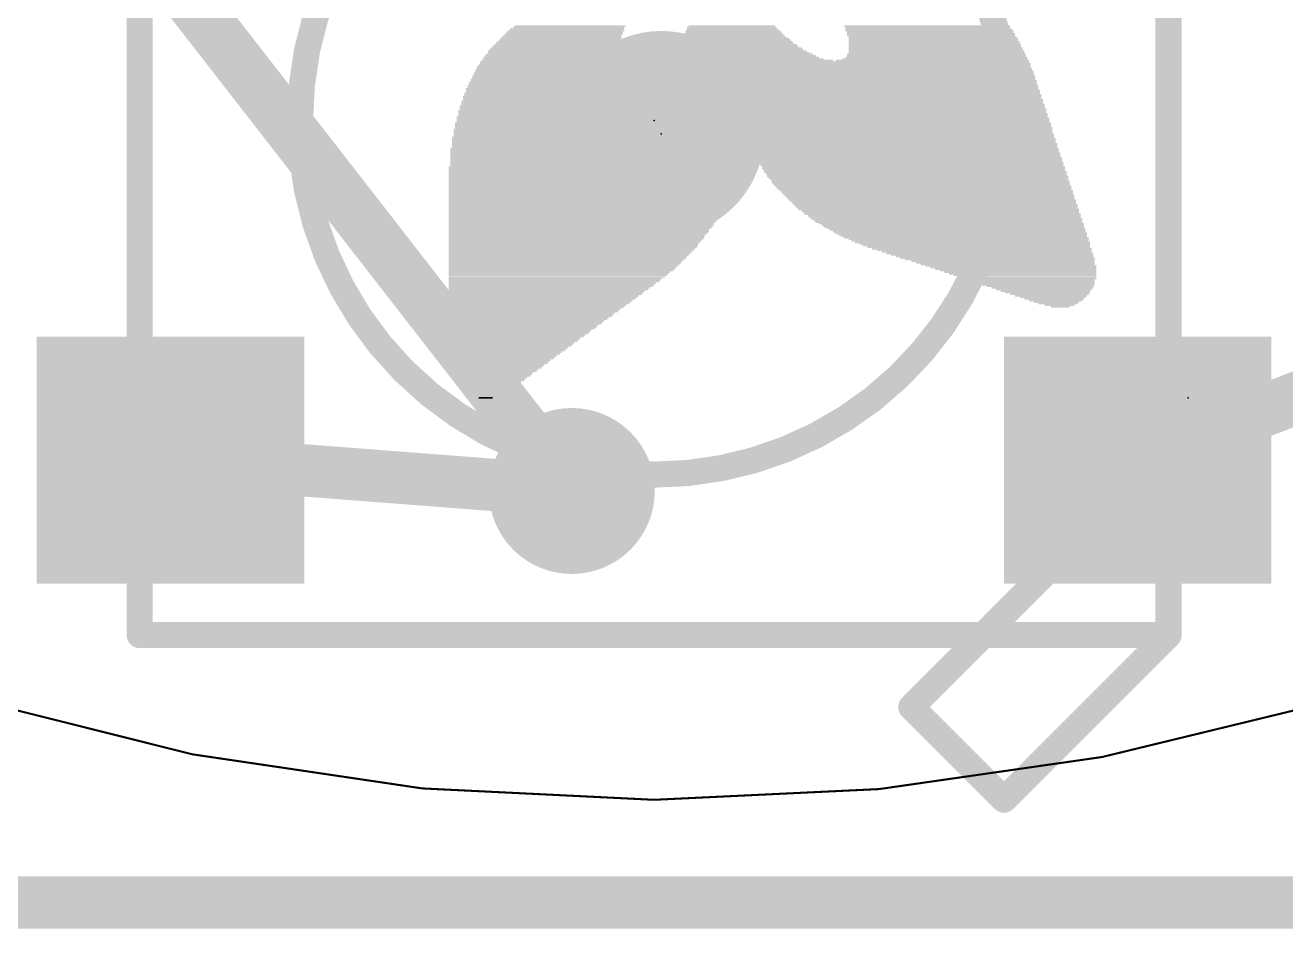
# Model space of a CAD drawing. Extents: x -13.1 to 12.1, y -12.4 to 12.1.
# Drawn here: x -3.06 to 3.07, y -12.13 to -7.74 of the extents above; entities that cross this region are included whole.
import ezdxf

# ---------------------------------------------------------------- set-up
doc = ezdxf.new("R2010")
doc.units = 0
for name, color, linetype in [('1', 12, 'CONTINUOUS'), ('16', 132, 'CONTINUOUS'), ('18', 110, 'CONTINUOUS'), ('20', 53, 'CONTINUOUS'), ('21', 40, 'CONTINUOUS'), ('22', 6, 'CONTINUOUS'), ('23', 53, 'CONTINUOUS'), ('24', 53, 'CONTINUOUS')]:
    doc.layers.add(name, color=color, linetype=linetype)

# ---------------------------------------------------------------- blocks, each defined once
blk = doc.blocks.new('PIE')
at = {"const_width": 0.5}
blk.add_lwpolyline([(0, -0.25, 1), (0, 0.25, 1), (0, -0.25)], format="xyb", dxfattribs=at)
blk = doc.blocks.new('RECT')
blk.add_solid([(-0.5, -0.5), (0.5, -0.5), (-0.5, 0.5), (0.5, 0.5)])
blk = doc.blocks.new('ROUNDV')
at = {"const_width": 0.5}
blk.add_lwpolyline([(0, -0.25, 1), (0, 0.25, 1), (0, -0.25)], format="xyb", dxfattribs=at)

msp = doc.modelspace()

# ---------------------------------------------------------------- linework, layer by layer
at = {"layer": '1', "const_width": 0.254}
for points in [[(2.35, -9.85), (5.119, -8.7677)], [(-2.35, -9.85), (-0.4, -10)], [(-12, -12), (12, -12)]]:
    msp.add_lwpolyline(points, dxfattribs=at)
at = {"layer": '1', "const_width": 0.127}
for points in [[(-2.3451, -9.7867, 1), (-2.3549, -9.9133)], [(2.3269, -9.7909, 1), (2.3731, -9.9091)], [(-0.4049, -10.0633, 1), (-0.3951, -9.9367)]]:
    msp.add_lwpolyline(points, format="xyb", dxfattribs=at)
at = {"layer": '16', "const_width": 0.254}
for points in [[(-0.4, -10), (-5.3, -3.7)], [(-12, -12), (12, -12)]]:
    msp.add_lwpolyline(points, dxfattribs=at)
at = {"layer": '16', "const_width": 0.127}
msp.add_lwpolyline([(-0.4501, -10.039, 1), (-0.3499, -9.961)], format="xyb", dxfattribs=at)
at = {"layer": '20', "const_width": 0.01}
msp.add_lwpolyline([(0, -11.5004, 1), (0, 11.5004, 1), (0, -11.5004)], format="xyb", dxfattribs=at)
at = {"layer": '21', "const_width": 0.127}
for points in [[(-2.5, -10.7), (-2.5, -5.7)], [(2.5, -5.7), (2.5, -9.8)], [(2.5, -9.8), (1.6, -10.7)], [(2.5, -9.8), (2.5, -10.7)], [(1.6, -10.7), (-2.5, -10.7)], [(1.6, -10.7), (1.25, -11.05)], [(2.5, -10.7), (1.6, -10.7)], [(1.7, -11.5), (2.5, -10.7)], [(1.25, -11.05), (1.7, -11.5)]]:
    msp.add_lwpolyline(points, dxfattribs=at)
at = {"layer": '21'}
for points, const_width in [([(0, -9.9205, 1), (0, -6.4795, 1), (0, -9.9205)], 0.127), ([(2.5318, -9.8, 1), (2.4682, -9.8)], 0.0635), ([(2.5225, -9.8225, 1), (2.4775, -9.7775)], 0.0635), ([(2.4682, -9.8, 1), (2.5318, -9.8)], 0.0635), ([(-2.5, -10.6683, 1), (-2.5, -10.7318)], 0.0635), ([(1.5775, -10.6775, 1), (1.6225, -10.7225)], 0.0635), ([(1.6, -10.6683, 1), (1.6, -10.7318)], 0.0635), ([(1.6225, -10.7225, 1), (1.5775, -10.6775)], 0.0635), ([(1.6, -10.7318, 1), (1.6, -10.6683)], 0.0635), ([(2.5225, -10.7225, 1), (2.4775, -10.6775)], 0.0635), ([(2.5, -10.7318, 1), (2.5, -10.6683)], 0.0635), ([(-2.5318, -10.7, 1), (-2.4682, -10.7)], 0.0635), ([(2.4682, -10.7, 1), (2.5318, -10.7)], 0.0635), ([(1.2725, -11.0275, 1), (1.2275, -11.0725)], 0.0635), ([(1.2275, -11.0275, 1), (1.2725, -11.0725)], 0.0635), ([(1.6775, -11.4775, 1), (1.7225, -11.5225)], 0.0635), ([(1.6775, -11.5225, 1), (1.7225, -11.4775)], 0.0635)]:
    msp.add_lwpolyline(points, format="xyb", dxfattribs=dict(at, const_width=const_width))
at = {"layer": '23'}
for p in [(0, -8.2), (0.035, -8.265)]:
    msp.add_point(p, dxfattribs=at)
at = {"layer": '24'}
msp.add_point((2.595, -9.547), dxfattribs=at)

# ---------------------------------------------------------------- block references
at = {"layer": '1'}
msp.add_blockref('PIE', (0.035, -8.265), dxfattribs=at)
at = {"layer": '1', "xscale": 1.3, "yscale": 1.2}
for p in [(-2.35, -9.85), (2.35, -9.85)]:
    msp.add_blockref('RECT', p, dxfattribs=at)
at = {"layer": '18', "xscale": 0.8064, "yscale": 0.8064}
msp.add_blockref('ROUNDV', (-0.4, -10), dxfattribs=at)
msp.add_blockref('ROUNDV', (-0.4, -10), dxfattribs=at)
at = {"layer": '22', "rotation": 180}
for p, xscale, yscale in [((-0.4378, -7.7792), 0.5715, 0.0077), ((-0.434, -7.7715), 0.5639, 0.0076), ((-0.4264, -7.7639), 0.5639, 0.0076), ((-0.4226, -7.7563), 0.5563, 0.0076), ((-0.4149, -7.7487), 0.541, 0.0076), ((-0.4073, -7.7411), 0.541, 0.0077), ((0.3852, -7.7792), 0.48, 0.0077), ((0.3814, -7.7639), 0.4572, 0.0076), ((0.3852, -7.7715), 0.4648, 0.0076), ((0.3775, -7.7487), 0.4343, 0.0076), ((0.3814, -7.7563), 0.442, 0.0076), ((0.3775, -7.7411), 0.4191, 0.0077), ((1.3263, -7.7411), 0.8077, 0.0077), ((1.33, -7.7487), 0.8001, 0.0076), ((1.3338, -7.7563), 0.8077, 0.0076), ((1.3377, -7.7639), 0.8154, 0.0076), ((1.3415, -7.7715), 0.8078, 0.0076), ((1.3453, -7.7792), 0.8154, 0.0077), ((-0.4797, -7.8401), 0.6096, 0.0076), ((-0.4759, -7.8325), 0.602, 0.0076), ((-0.4682, -7.8249), 0.6019, 0.0076), ((-0.4645, -7.8173), 0.5943, 0.0077), ((-0.4607, -7.8096), 0.5867, 0.0076), ((-0.453, -7.802), 0.5868, 0.0076), ((-0.4492, -7.7944), 0.5792, 0.0076), ((-0.4454, -7.7868), 0.5715, 0.0076), ((0.4081, -7.8401), 0.5867, 0.0076), ((0.4081, -7.8325), 0.5715, 0.0076), ((0.4004, -7.8173), 0.541, 0.0077), ((0.4042, -7.8249), 0.5487, 0.0076), ((0.3966, -7.802), 0.5182, 0.0076), ((0.4004, -7.8096), 0.5258, 0.0076), ((0.389, -7.7868), 0.4876, 0.0076), ((0.3929, -7.7944), 0.4953, 0.0076), ((1.3453, -7.7868), 0.8154, 0.0076), ((1.353, -7.7944), 0.8153, 0.0076), ((1.3644, -7.8325), 0.8382, 0.0076), ((1.3644, -7.8401), 0.8382, 0.0076), ((1.3568, -7.802), 0.8229, 0.0076), ((1.3568, -7.8096), 0.8229, 0.0076), ((1.3606, -7.8173), 0.8305, 0.0077), ((1.3606, -7.8249), 0.8305, 0.0076), ((-0.5064, -7.8935), 0.6477, 0.0077), ((-0.5064, -7.9011), 0.6477, 0.0076), ((-0.5026, -7.8858), 0.6401, 0.0076), ((-0.4988, -7.8782), 0.6325, 0.0076), ((-0.4949, -7.863), 0.6248, 0.0076), ((-0.4949, -7.8706), 0.6248, 0.0076), ((-0.4873, -7.8554), 0.6248, 0.0077), ((-0.4835, -7.8477), 0.6172, 0.0076), ((0.4424, -7.8935), 0.7163, 0.0077), ((0.4538, -7.9011), 0.7391, 0.0076), ((0.4385, -7.8858), 0.6934, 0.0076), ((0.4271, -7.8706), 0.6554, 0.0076), ((0.4347, -7.8782), 0.6706, 0.0076), ((0.4157, -7.8554), 0.6172, 0.0077), ((0.4233, -7.863), 0.6324, 0.0076), ((0.4157, -7.8477), 0.602, 0.0076), ((1.3644, -7.9011), 0.8991, 0.0076), ((1.372, -7.8935), 0.8839, 0.0077), ((1.372, -7.8782), 0.8687, 0.0076), ((1.372, -7.8858), 0.8687, 0.0076), ((1.3682, -7.8477), 0.8458, 0.0076), ((1.3682, -7.8554), 0.8458, 0.0077), ((1.372, -7.863), 0.8534, 0.0076), ((1.372, -7.8706), 0.8534, 0.0076), ((-0.5292, -7.9544), 0.6782, 0.0076), ((-0.5292, -7.962), 0.6782, 0.0076), ((-0.5254, -7.9392), 0.6706, 0.0076), ((-0.5254, -7.9468), 0.6706, 0.0076), ((-0.5216, -7.9316), 0.663, 0.0077), ((-0.5178, -7.9163), 0.6553, 0.0076), ((-0.5178, -7.9239), 0.6553, 0.0076), ((-0.514, -7.9087), 0.6477, 0.0076), ((0.9415, -7.962), 1.8059, 0.0076), ((0.9415, -7.9468), 1.7907, 0.0076), ((0.9415, -7.9544), 1.7907, 0.0076), ((0.9415, -7.9392), 1.7755, 0.0076), ((0.9453, -7.9316), 1.7679, 0.0077), ((0.9453, -7.9163), 1.7526, 0.0076), ((0.9491, -7.9239), 1.7602, 0.0076), ((0.4729, -7.9087), 0.7925, 0.0076), ((1.353, -7.9087), 0.9373, 0.0076), ((-0.5407, -8.0154), 0.7163, 0.0076), ((-0.5407, -8.023), 0.7163, 0.0076), ((-0.5369, -8.0077), 0.7087, 0.0077), ((-0.5407, -8.0001), 0.7011, 0.0076), ((-0.5368, -7.9849), 0.6934, 0.0076), ((-0.5368, -7.9925), 0.6934, 0.0076), ((-0.533, -7.9697), 0.6858, 0.0077), ((-0.533, -7.9773), 0.6858, 0.0076), ((0.9186, -8.023), 1.8822, 0.0076), ((0.9224, -8.0154), 1.8746, 0.0076), ((0.9263, -8.0077), 1.8669, 0.0077), ((0.9262, -8.0001), 1.8516, 0.0076), ((0.93, -7.9925), 1.844, 0.0076), ((0.9338, -7.9849), 1.8364, 0.0076), ((0.9338, -7.9773), 1.8212, 0.0076), ((0.9377, -7.9697), 1.8135, 0.0077), ((0.4766, -8.0839), 2.8118, 0.0077), ((0.4805, -8.0763), 2.8041, 0.0076), ((0.4767, -8.0687), 2.7965, 0.0076), ((-0.5407, -8.0458), 0.7467, 0.0077), ((-0.5368, -8.0535), 0.7544, 0.0076), ((-0.5292, -8.0611), 0.7696, 0.0076), ((-0.5407, -8.0306), 0.7315, 0.0076), ((-0.5407, -8.0382), 0.7315, 0.0076), ((0.8919, -8.0611), 1.966, 0.0076), ((0.9034, -8.0535), 1.9431, 0.0076), ((0.9034, -8.0458), 1.9279, 0.0077), ((0.911, -8.0382), 1.9126, 0.0076), ((0.9148, -8.0306), 1.905, 0.0076), ((0.4805, -8.1449), 2.8499, 0.0076), ((0.4767, -8.1297), 2.8423, 0.0076), ((0.4767, -8.1373), 2.8423, 0.0076), ((0.4766, -8.1068), 2.827, 0.0076), ((0.4766, -8.1144), 2.827, 0.0076), ((0.4805, -8.122), 2.8347, 0.0077), ((0.4766, -8.0916), 2.8118, 0.0076), ((0.4804, -8.0992), 2.8194, 0.0076), ((-0.2701, -8.183), 1.3792, 0.0076), ((-0.2701, -8.1906), 1.3792, 0.0076), ((-0.2701, -8.1982), 1.3792, 0.0077), ((-0.2701, -8.2059), 1.3792, 0.0076), ((-0.2663, -8.1678), 1.3716, 0.0076), ((-0.2663, -8.1754), 1.3716, 0.0076), ((0.4767, -8.1525), 2.8575, 0.0076), ((0.4767, -8.1601), 2.8575, 0.0077), ((1.1701, -8.1678), 1.4859, 0.0076), ((1.1701, -8.1754), 1.4859, 0.0076), ((1.1701, -8.183), 1.4859, 0.0076), ((1.1739, -8.1906), 1.4935, 0.0076), ((1.1777, -8.1982), 1.4859, 0.0077), ((1.1777, -8.2059), 1.4859, 0.0076), ((-0.2777, -8.244), 1.3945, 0.0076), ((-0.2777, -8.2516), 1.3945, 0.0076), ((-0.2777, -8.2592), 1.3945, 0.0076), ((-0.2777, -8.2668), 1.3945, 0.0076), ((-0.274, -8.2135), 1.3869, 0.0076), ((-0.274, -8.2211), 1.3869, 0.0076), ((-0.274, -8.2287), 1.3869, 0.0076), ((-0.274, -8.2363), 1.3869, 0.0077), ((1.1815, -8.2135), 1.4935, 0.0076), ((1.1891, -8.2363), 1.4936, 0.0077), ((1.1853, -8.2211), 1.4859, 0.0076), ((1.1853, -8.2287), 1.4859, 0.0076), ((1.1929, -8.244), 1.4859, 0.0076), ((1.1929, -8.2516), 1.4859, 0.0076), ((1.1929, -8.2592), 1.4859, 0.0076), ((1.1967, -8.2668), 1.4935, 0.0076), ((-0.2816, -8.2821), 1.4021, 0.0076), ((-0.2816, -8.2897), 1.4021, 0.0076), ((-0.2816, -8.2973), 1.4021, 0.0076), ((-0.2816, -8.3049), 1.4021, 0.0076), ((-0.2816, -8.3125), 1.4021, 0.0077), ((-0.2816, -8.3202), 1.4021, 0.0076), ((-0.2816, -8.3278), 1.4021, 0.0076), ((-0.2777, -8.2744), 1.3945, 0.0077), ((1.2006, -8.2744), 1.4859, 0.0077), ((1.2006, -8.2821), 1.4859, 0.0076), ((1.2044, -8.2897), 1.4935, 0.0076), ((1.2082, -8.2973), 1.4859, 0.0076), ((1.2082, -8.3049), 1.4859, 0.0076), ((1.212, -8.3125), 1.4935, 0.0077), ((1.2158, -8.3202), 1.4859, 0.0076), ((1.2158, -8.3278), 1.4859, 0.0076), ((-0.2892, -8.3887), 1.4021, 0.0077), ((-0.2892, -8.3964), 1.4021, 0.0076), ((-0.2853, -8.3354), 1.4097, 0.0076), ((-0.2853, -8.343), 1.4097, 0.0076), ((-0.2853, -8.3506), 1.4097, 0.0077), ((-0.2853, -8.3583), 1.4097, 0.0076), ((-0.2853, -8.3659), 1.4097, 0.0076), ((-0.2853, -8.3735), 1.4097, 0.0076), ((-0.2853, -8.3811), 1.4097, 0.0076), ((1.2234, -8.3354), 1.4859, 0.0076), ((1.2234, -8.343), 1.4859, 0.0076), ((1.2234, -8.3506), 1.4859, 0.0077), ((1.231, -8.3583), 1.4859, 0.0076), ((1.231, -8.3659), 1.4859, 0.0076), ((1.2387, -8.3811), 1.4859, 0.0076), ((1.2349, -8.3735), 1.4783, 0.0076), ((1.2425, -8.3887), 1.4783, 0.0077), ((1.2425, -8.3964), 1.4783, 0.0076), ((-0.2968, -8.4345), 1.402, 0.0076), ((-0.2968, -8.4421), 1.402, 0.0076), ((-0.2968, -8.4497), 1.402, 0.0076), ((-0.2968, -8.4573), 1.402, 0.0076), ((-0.2929, -8.4268), 1.4097, 0.0077), ((-0.2892, -8.404), 1.4021, 0.0076), ((-0.2892, -8.4116), 1.4021, 0.0076), ((-0.2892, -8.4192), 1.4021, 0.0076), ((1.2501, -8.404), 1.4783, 0.0076), ((1.2501, -8.4116), 1.4783, 0.0076), ((1.2539, -8.4192), 1.4707, 0.0076), ((1.2615, -8.4268), 1.4706, 0.0077), ((1.2615, -8.4345), 1.4706, 0.0076), ((1.2653, -8.4421), 1.463, 0.0076), ((1.2691, -8.4497), 1.4706, 0.0076), ((1.2729, -8.4573), 1.463, 0.0076), ((-0.3006, -8.4649), 1.3944, 0.0077), ((-0.3006, -8.4726), 1.3944, 0.0076), ((-0.3006, -8.4802), 1.3944, 0.0076), ((-0.3044, -8.4878), 1.3868, 0.0076), ((-0.3044, -8.4954), 1.3868, 0.0076), ((-0.3044, -8.503), 1.3868, 0.0077), ((-0.3044, -8.5107), 1.3868, 0.0076), ((-0.3082, -8.5183), 1.3792, 0.0076), ((1.2767, -8.4649), 1.4554, 0.0077), ((1.2806, -8.4726), 1.4631, 0.0076), ((1.2844, -8.4802), 1.4555, 0.0076), ((1.2882, -8.4878), 1.4478, 0.0076), ((1.2958, -8.4954), 1.4478, 0.0076), ((1.2958, -8.503), 1.4478, 0.0077), ((1.2996, -8.5107), 1.4402, 0.0076), ((1.3072, -8.5183), 1.4402, 0.0076), ((-0.3082, -8.5259), 1.3792, 0.0076), ((-0.312, -8.5335), 1.3716, 0.0076), ((-0.312, -8.5412), 1.3716, 0.0077), ((-0.312, -8.5488), 1.3716, 0.0076), ((-0.3159, -8.5564), 1.3639, 0.0076), ((-0.3159, -8.564), 1.3639, 0.0076), ((-0.3196, -8.5716), 1.3563, 0.0076), ((-0.3196, -8.5793), 1.3563, 0.0077), ((1.311, -8.5259), 1.4326, 0.0076), ((1.3149, -8.5335), 1.4249, 0.0076), ((1.3225, -8.5412), 1.4249, 0.0077), ((1.3263, -8.5488), 1.4173, 0.0076), ((1.33, -8.5564), 1.4097, 0.0076), ((1.3377, -8.564), 1.4097, 0.0076), ((1.3415, -8.5716), 1.402, 0.0076), ((1.3453, -8.5793), 1.3944, 0.0077), ((-0.3235, -8.5945), 1.3487, 0.0076), ((-0.3235, -8.6021), 1.3487, 0.0076), ((-0.3196, -8.5869), 1.3563, 0.0076), ((-0.3273, -8.6097), 1.3411, 0.0076), ((-0.3273, -8.6174), 1.3411, 0.0077), ((-0.3311, -8.625), 1.3335, 0.0076), ((-0.3311, -8.6326), 1.3335, 0.0076), ((-0.3349, -8.6402), 1.3258, 0.0076), ((1.353, -8.5869), 1.3945, 0.0076), ((1.3568, -8.5945), 1.3869, 0.0076), ((1.3606, -8.6021), 1.3793, 0.0076), ((1.3682, -8.6097), 1.3792, 0.0076), ((1.372, -8.6174), 1.3716, 0.0077), ((1.3758, -8.625), 1.364, 0.0076), ((1.3834, -8.6326), 1.364, 0.0076), ((1.3911, -8.6402), 1.3487, 0.0076), ((-0.354, -8.7012), 1.2877, 0.0076), ((-0.3349, -8.6478), 1.3258, 0.0076), ((-0.3387, -8.6555), 1.3182, 0.0077), ((-0.3425, -8.6631), 1.3106, 0.0076), ((-0.3425, -8.6707), 1.3106, 0.0076), ((-0.3463, -8.6783), 1.303, 0.0076), ((-0.3463, -8.6859), 1.303, 0.0076), ((-0.3501, -8.6936), 1.2954, 0.0077), ((1.3949, -8.6478), 1.3411, 0.0076), ((1.4024, -8.6555), 1.3411, 0.0077), ((1.4101, -8.6631), 1.3259, 0.0076), ((1.4139, -8.6707), 1.3182, 0.0076), ((1.4215, -8.6783), 1.3182, 0.0076), ((1.4291, -8.6859), 1.303, 0.0076), ((1.4329, -8.6936), 1.2954, 0.0077), ((1.4444, -8.7012), 1.2878, 0.0076), ((-0.354, -8.7088), 1.2877, 0.0076), ((-0.3578, -8.7164), 1.2801, 0.0076), ((-0.3692, -8.7469), 1.2573, 0.0076), ((-0.3616, -8.724), 1.2725, 0.0076), ((-0.3654, -8.7317), 1.2649, 0.0077), ((-0.3654, -8.7393), 1.2649, 0.0076), ((-0.373, -8.7545), 1.2496, 0.0076), ((-0.3768, -8.7621), 1.242, 0.0076), ((1.452, -8.7088), 1.2726, 0.0076), ((1.4558, -8.7164), 1.265, 0.0076), ((1.4673, -8.724), 1.2573, 0.0076), ((1.4748, -8.7317), 1.2421, 0.0077), ((1.4825, -8.7393), 1.2268, 0.0076), ((1.4901, -8.7469), 1.2268, 0.0076), ((1.4977, -8.7545), 1.2116, 0.0076), ((1.5053, -8.7621), 1.1963, 0.0076), ((-0.3921, -8.8002), 1.2115, 0.0076), ((-0.3921, -8.8079), 1.2115, 0.0077), ((-0.3768, -8.7698), 1.242, 0.0077), ((-0.3806, -8.7774), 1.2344, 0.0076), ((-0.3844, -8.785), 1.2268, 0.0076), ((-0.3882, -8.7926), 1.2192, 0.0076), ((-0.3959, -8.8155), 1.2039, 0.0076), ((-0.3997, -8.8231), 1.1963, 0.0076), ((1.5168, -8.7698), 1.1887, 0.0077), ((1.5282, -8.7774), 1.1658, 0.0076), ((1.5358, -8.785), 1.1506, 0.0076), ((1.5472, -8.7926), 1.143, 0.0076), ((1.5587, -8.8002), 1.1201, 0.0076), ((1.5663, -8.8079), 1.1049, 0.0077), ((1.5777, -8.8155), 1.082, 0.0076), ((1.593, -8.8231), 1.0668, 0.0076), ((-0.4035, -8.8307), 1.1887, 0.0076), ((-0.4073, -8.8383), 1.1811, 0.0076), ((-0.4302, -8.8841), 1.1353, 0.0077), ((-0.4111, -8.846), 1.1734, 0.0077), ((-0.4149, -8.8536), 1.1658, 0.0076), ((-0.4187, -8.8612), 1.1582, 0.0076), ((-0.4225, -8.8688), 1.1506, 0.0076), ((-0.4263, -8.8764), 1.143, 0.0076), ((1.6044, -8.8307), 1.044, 0.0076), ((1.6159, -8.8383), 1.0211, 0.0076), ((1.6311, -8.846), 1.0059, 0.0077), ((1.6425, -8.8536), 0.983, 0.0076), ((1.654, -8.8612), 0.9601, 0.0076), ((1.6692, -8.8688), 0.9449, 0.0076), ((1.6806, -8.8764), 0.922, 0.0076), ((1.6959, -8.8841), 0.8915, 0.0077), ((-0.4378, -8.8993), 1.1201, 0.0076), ((-0.4454, -8.9145), 1.1049, 0.0076), ((-0.434, -8.8917), 1.1277, 0.0076), ((-0.4415, -8.9069), 1.1125, 0.0076), ((-0.4492, -8.9222), 1.0972, 0.0077), ((-0.453, -8.9298), 1.0896, 0.0076), ((-0.4606, -8.9374), 1.0744, 0.0076), ((-0.4644, -8.945), 1.0668, 0.0076), ((1.7073, -8.8917), 0.8687, 0.0076), ((1.7187, -8.8993), 0.8458, 0.0076), ((1.7339, -8.9069), 0.8306, 0.0076), ((1.7454, -8.9145), 0.8077, 0.0076), ((1.7568, -8.9222), 0.7848, 0.0077), ((1.7682, -8.9298), 0.762, 0.0076), ((1.7797, -8.9374), 0.7391, 0.0076), ((1.7911, -8.945), 0.7163, 0.0076), ((-0.4721, -8.9603), 1.0515, 0.0077), ((-0.4797, -8.9679), 1.0363, 0.0076), ((-0.4835, -8.9755), 1.0287, 0.0076), ((-0.4873, -8.9831), 1.021, 0.0076), ((-0.4949, -8.9907), 1.0058, 0.0076), ((-0.4987, -8.9984), 0.9982, 0.0077), ((-0.5025, -9.006), 0.9906, 0.0076), ((-0.4682, -8.9526), 1.0591, 0.0076), ((1.8025, -8.9526), 0.6934, 0.0076), ((1.814, -8.9603), 0.6705, 0.0077), ((1.8254, -8.9679), 0.6477, 0.0076), ((1.833, -8.9755), 0.6172, 0.0076), ((1.8444, -8.9831), 0.5944, 0.0076), ((1.8558, -8.9907), 0.5715, 0.0076), ((1.8673, -8.9984), 0.5486, 0.0077), ((1.8749, -9.006), 0.5182, 0.0076), ((-0.514, -9.0212), 0.9677, 0.0076), ((-0.5216, -9.0288), 0.9525, 0.0076), ((-0.5254, -9.0365), 0.9448, 0.0077), ((-0.5292, -9.0441), 0.9372, 0.0076), ((-0.5368, -9.0517), 0.922, 0.0076), ((-0.5406, -9.0593), 0.9144, 0.0076), ((-0.5101, -9.0136), 0.9753, 0.0076), ((-0.5444, -9.0669), 0.9067, 0.0076), ((1.8864, -9.0136), 0.4953, 0.0076), ((1.894, -9.0212), 0.4649, 0.0076), ((1.9016, -9.0288), 0.4343, 0.0076), ((1.913, -9.0365), 0.4114, 0.0077), ((1.9206, -9.0441), 0.381, 0.0076), ((1.9283, -9.0517), 0.3505, 0.0076), ((1.9359, -9.0593), 0.3201, 0.0076), ((1.9435, -9.0669), 0.2896, 0.0076), ((-0.5521, -9.0746), 0.8915, 0.0077), ((-0.5826, -9.1203), 0.8305, 0.0076), ((-0.5864, -9.1279), 0.8229, 0.0076), ((-0.5559, -9.0822), 0.8839, 0.0076), ((-0.5673, -9.0974), 0.861, 0.0076), ((-0.5711, -9.105), 0.8534, 0.0076), ((-0.5787, -9.1127), 0.8382, 0.0077), ((-0.5596, -9.0898), 0.8763, 0.0076), ((1.9511, -9.0746), 0.259, 0.0077), ((1.9549, -9.0822), 0.221, 0.0076), ((1.9626, -9.0898), 0.1905, 0.0076), ((1.9702, -9.0974), 0.1447, 0.0076), ((1.974, -9.105), 0.0915, 0.0076), ((-0.5978, -9.1431), 0.8001, 0.0076), ((-0.6207, -9.1736), 0.7543, 0.0076), ((-0.6245, -9.1812), 0.7467, 0.0076), ((-0.6016, -9.1508), 0.7924, 0.0077), ((-0.6092, -9.1584), 0.7772, 0.0076), ((-0.613, -9.166), 0.7696, 0.0076), ((-0.5939, -9.1355), 0.8077, 0.0076), ((-0.6282, -9.1889), 0.7391, 0.0077), ((-0.6359, -9.1965), 0.7239, 0.0076), ((-0.6588, -9.2346), 0.6781, 0.0076), ((-0.6702, -9.2498), 0.6553, 0.0076), ((-0.6397, -9.2041), 0.7162, 0.0076), ((-0.6435, -9.2117), 0.7086, 0.0076), ((-0.6511, -9.2193), 0.6934, 0.0076), ((-0.6549, -9.227), 0.6858, 0.0077), ((-0.6663, -9.2422), 0.6629, 0.0076), ((-0.7083, -9.3032), 0.5791, 0.0077), ((-0.6778, -9.2574), 0.64, 0.0076), ((-0.6816, -9.2651), 0.6324, 0.0077), ((-0.6854, -9.2727), 0.6248, 0.0076), ((-0.693, -9.2803), 0.6096, 0.0076), ((-0.6969, -9.2879), 0.6019, 0.0076), ((-0.7006, -9.2955), 0.5943, 0.0076), ((-0.7121, -9.3108), 0.5715, 0.0076), ((-0.7388, -9.3489), 0.5181, 0.0076), ((-0.7426, -9.3565), 0.5105, 0.0076), ((-0.7159, -9.3184), 0.5638, 0.0076), ((-0.7235, -9.326), 0.5486, 0.0076), ((-0.7273, -9.3336), 0.541, 0.0076), ((-0.7501, -9.3641), 0.4953, 0.0076), ((-0.754, -9.3717), 0.4876, 0.0076), ((-0.7349, -9.3413), 0.5257, 0.0077), ((-0.7578, -9.3794), 0.48, 0.0077), ((-0.7654, -9.387), 0.4648, 0.0076), ((-0.7769, -9.4098), 0.4267, 0.0076), ((-0.7654, -9.3946), 0.4496, 0.0076), ((-0.7807, -9.4175), 0.4191, 0.0077), ((-0.7883, -9.4251), 0.4038, 0.0076), ((-0.7692, -9.4022), 0.4419, 0.0076), ((-0.7883, -9.4327), 0.3886, 0.0076), ((-0.7921, -9.4403), 0.381, 0.0076), ((-0.7997, -9.4479), 0.3658, 0.0076), ((-0.7998, -9.4556), 0.3505, 0.0077), ((-0.8035, -9.4632), 0.3429, 0.0076), ((-0.8074, -9.4708), 0.3201, 0.0076), ((-0.8073, -9.4784), 0.3048, 0.0076), ((-0.815, -9.486), 0.2895, 0.0076), ((-0.815, -9.4937), 0.2743, 0.0077), ((-0.815, -9.5013), 0.2591, 0.0076), ((-0.815, -9.5089), 0.2286, 0.0076), ((-0.8188, -9.5165), 0.2057, 0.0076), ((-0.815, -9.5241), 0.1829, 0.0076), ((-0.815, -9.5318), 0.1524, 0.0077), ((-0.8188, -9.5394), 0.1143, 0.0076), ((-0.8188, -9.547), 0.0686, 0.0076)]:
    msp.add_blockref('RECT', p, dxfattribs=dict(at, xscale=xscale, yscale=yscale))

doc.saveas('drawing.dxf')
